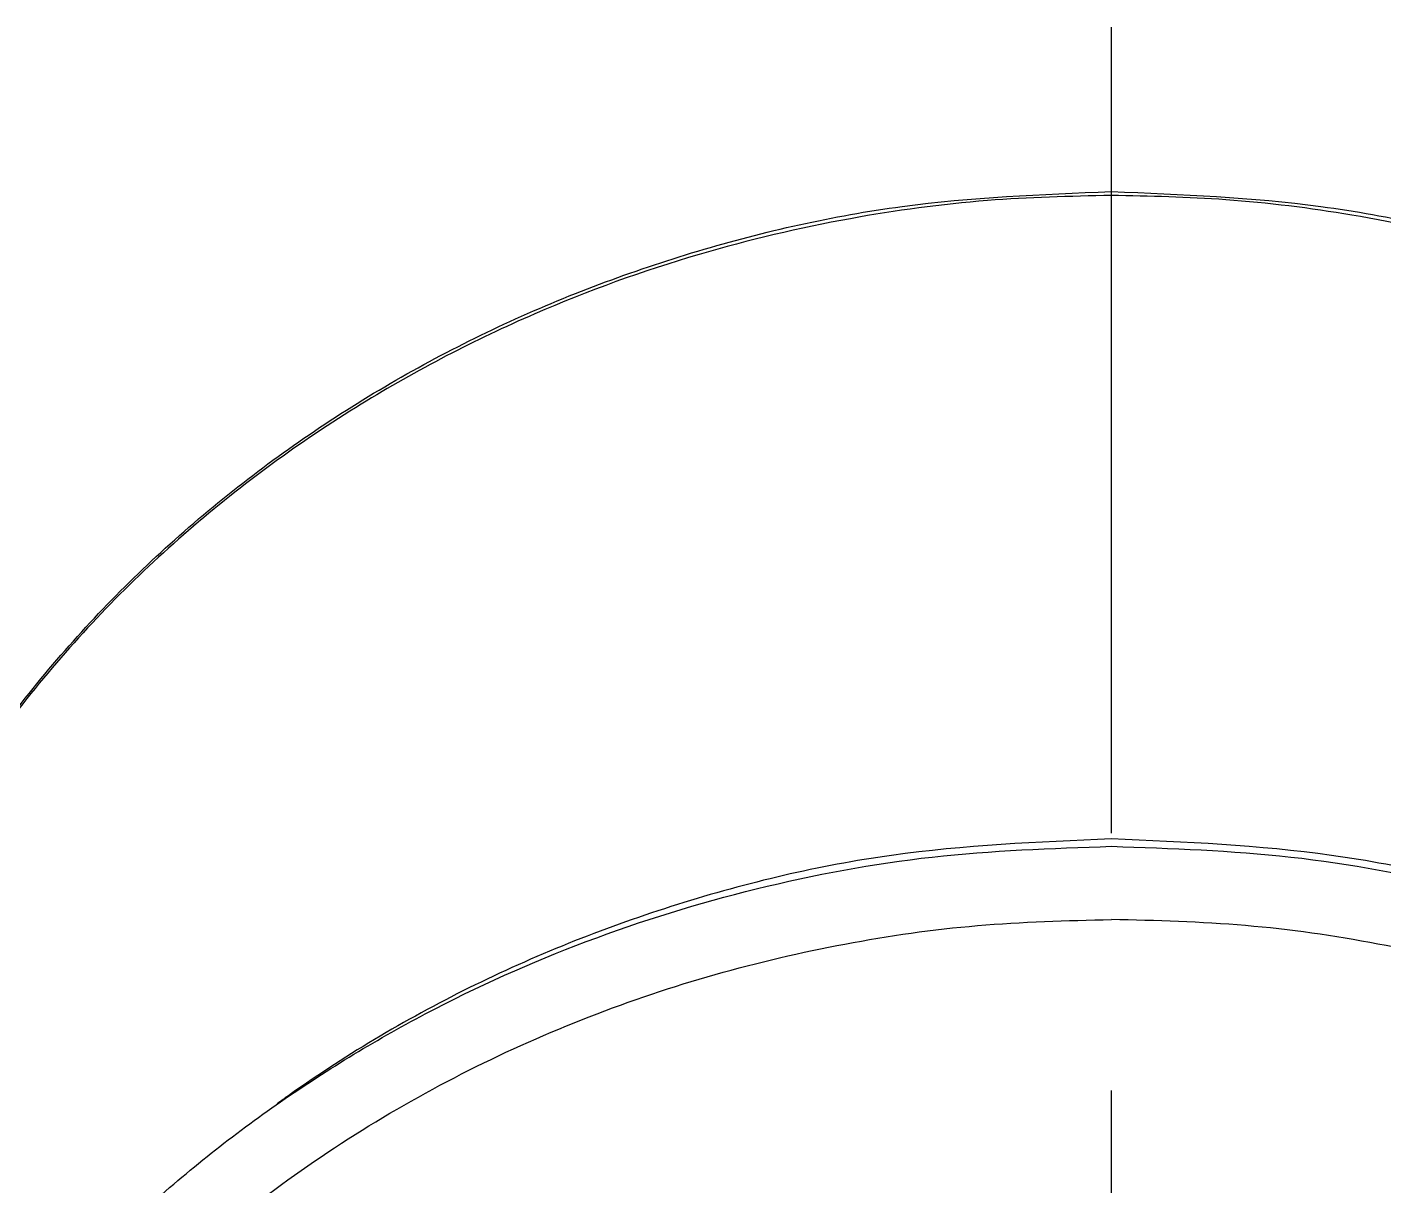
# Model space of a CAD drawing. Header units: millimetres. Extents: x 653 to 1073, y -85 to 509.
# Drawn here: x 808.85 to 815.45, y 178.44 to 184.07 of the extents above; entities that cross this region are included whole.
import ezdxf

# ---------------------------------------------------------------- set-up
doc = ezdxf.new("R2010")
doc.units = ezdxf.units.MM
doc.header["$MEASUREMENT"] = 0
doc.linetypes.add('CENTER', pattern=[2, 1.25, -0.25, 0.25, -0.25])
doc.layers.add('CL', color=1, linetype='CENTER')
doc.layers.add('DWG', color=7, linetype='Continuous')

msp = doc.modelspace()

# ---------------------------------------------------------------- linework, layer by layer
at = {"layer": 'CL', "ltscale": 5}
msp.add_line((814.1236, 130.1524), (814.1236, 184.0702), dxfattribs=at)
at = {"layer": 'DWG'}
for points in [[(807.6236, 177.3617), (807.7033, 178.2845), (807.9406, 179.185), (808.33, 180.0412), (808.862, 180.8319), (809.524, 181.5376), (810.2996, 182.1408), (811.1698, 182.6261), (812.113, 182.9816), (813.1057, 183.1985), (814.1236, 183.2714)], [(814.1236, 183.2527), (813.5208, 183.2273), (812.8544, 183.1393), (812.1186, 182.9654), (811.3201, 182.6765), (810.4756, 182.2374), (809.6363, 181.6236), (808.9112, 180.8811), (808.3351, 180.0415), (807.9217, 179.1253), (807.6836, 178.1603), (807.6236, 177.3617)], [(814.1236, 183.2714), (815.1418, 183.1985), (816.1347, 182.9815), (817.0778, 182.6259), (817.9479, 182.1406), (818.7234, 181.5376), (819.3852, 180.832), (819.9172, 180.0414), (820.3065, 179.1853), (820.5439, 178.2847), (820.6236, 177.3617)], [(820.4917, 178.5424), (820.1876, 179.4829), (819.7102, 180.373), (819.0747, 181.1786), (818.3064, 181.8709), (817.4863, 182.4031), (816.7033, 182.7689), (815.9678, 183.0106), (815.2918, 183.1567), (814.6796, 183.2311), (814.1236, 183.2527)], [(807.4612, 174.0226), (807.5179, 174.8123), (807.687, 175.5889), (807.9659, 176.3391), (808.3502, 177.0505), (808.8334, 177.7106), (809.4075, 178.3079), (810.0628, 178.8321), (810.7878, 179.274), (811.5703, 179.6258), (812.3967, 179.8816), (813.2527, 180.0368), (814.1236, 180.0889)], [(814.1236, 180.1249), (813.0538, 180.0445), (812.0132, 179.8057), (811.0296, 179.4147), (810.1306, 178.8823), (810.0685, 178.8379)], [(818.1789, 178.8378), (818.1167, 178.8823), (817.2176, 179.4147), (816.234, 179.8057), (815.1934, 180.0445), (814.1236, 180.1249)], [(814.1236, 180.0889), (814.9949, 180.0368), (815.8511, 179.8815), (816.6776, 179.6256), (817.4599, 179.2737), (818.1848, 178.8319), (818.8399, 178.3077), (819.4138, 177.7107), (819.8969, 177.0508), (820.2811, 176.3395), (820.5601, 175.5893), (820.7293, 174.8126), (820.786, 174.0226)], [(814.1236, 168.0661), (813.4724, 168.0961), (812.8279, 168.1856), (812.1967, 168.3337), (811.5853, 168.5389), (810.9999, 168.7992), (810.4466, 169.1117), (809.931, 169.4735), (809.4584, 169.8806), (809.0337, 170.329), (808.6612, 170.814), (808.3448, 171.3307), (808.0876, 171.8737), (807.8924, 172.4375), (807.7612, 173.0164), (807.6952, 173.6043), (807.6952, 174.1952), (807.7612, 174.7831), (807.8924, 175.3619), (808.0876, 175.9258), (808.3448, 176.4688), (808.6612, 176.9855), (809.0337, 177.4705), (809.4584, 177.9189), (809.931, 178.326), (810.4466, 178.6877), (810.9999, 179.0003), (811.5853, 179.2606), (812.1967, 179.4658), (812.8279, 179.6139), (813.4724, 179.7034), (814.1236, 179.7333)], [(814.1236, 168.0661), (814.7748, 168.0961), (815.4193, 168.1856), (816.0505, 168.3337), (816.662, 168.5389), (817.2473, 168.7992), (817.8007, 169.1117), (818.3163, 169.4735), (818.7889, 169.8806), (819.2136, 170.329), (819.5861, 170.814), (819.9025, 171.3307), (820.1596, 171.8737), (820.3548, 172.4375), (820.4861, 173.0164), (820.552, 173.6043), (820.552, 174.1952), (820.4861, 174.7831), (820.3548, 175.3619), (820.1596, 175.9258), (819.9025, 176.4688), (819.5861, 176.9855), (819.2136, 177.4705), (818.7889, 177.9189), (818.3163, 178.326), (817.8007, 178.6877), (817.2473, 179.0003), (816.662, 179.2606), (816.0505, 179.4658), (815.4193, 179.6139), (814.7748, 179.7034), (814.1236, 179.7333)]]:
    msp.add_spline(points, degree=3, dxfattribs=at)

doc.saveas('drawing.dxf')
